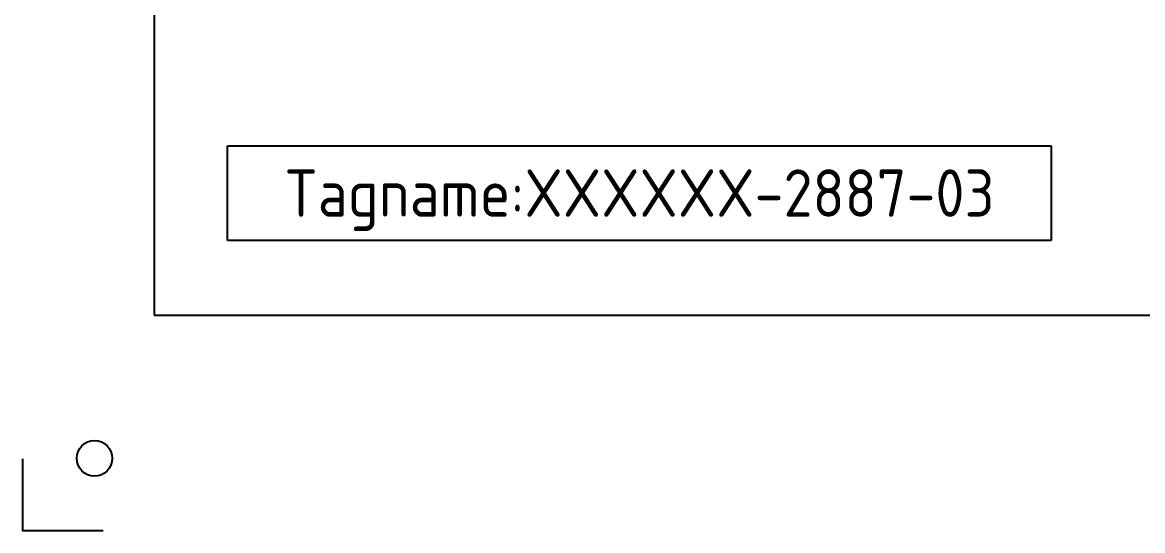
# Model space of a CAD drawing. Header units: millimetres. Extents: x -46397 to 283259, y -8690 to 23983.
# Drawn here: x 182130.3 to 182603.8, y -1882.8 to -1668.3 of the extents above; entities that cross this region are included whole.
import ezdxf

# ---------------------------------------------------------------- set-up
doc = ezdxf.new("R2010")
doc.units = ezdxf.units.MM
doc.linetypes.add('HIDDEN', pattern=[0.375, 0.25, -0.125])
doc.layers.add('Dtext', color=255, linetype='Continuous', lineweight=20)
doc.layers.add('mDƯỜNG KHUẤT', color=251, linetype='HIDDEN', lineweight=5)
doc.styles.add('Arial', font='arial.ttf')
doc.styles.add('Chu va so', font='arial.ttf')
doc.styles.add('TCVN', font='arial.ttf')

# ---------------------------------------------------------------- blocks, each defined once
blk = doc.blocks.new('*U1826')
at = {"lineweight": 25}
for points in [[(0, 0), (2725.31, 0), (2725.31, 1785.22), (0, 1785.22)], [(0, 0), (2060.6, 0), (2060.6, 1785.22), (0, 1785.22)]]:
    blk.add_lwpolyline(points, close=True, dxfattribs=at)
at = {"lineweight": 25, "elevation": -0.08}
blk.add_lwpolyline([(-61.37, -66.72), (-61.37, -100.05), (-23.84, -100.05)], dxfattribs=at)
at = {"lineweight": 25}
blk.add_circle((-27.8, -66.47, -0.08), 8.27, dxfattribs=at)
at = {"layer": 'Dtext', "ltscale": 0.1}
for tag, p, height, style in [('FOR_APPROVAL3', (2196.87, 669.7, -0.11), 14.24, 'TCVN'), ('REV_3', (2078.16, 670.53), 11.87, 'TCVN'), ('REV_2', (2078.16, 626.22), 11.87, 'TCVN'), ('FOR_APPROVAL2', (2196.87, 625.38, -0.11), 14.24, 'TCVN'), ('FOR_APPROVAL1', (2196.87, 581.07, -0.1), 14.24, 'TCVN'), ('REV_1', (2078.16, 581.9), 11.87, 'TCVN'), ('REV_0', (2078.16, 537.59), 11.87, 'TCVN'), ('NGUOI_VE', (2323.34, 536.96, -0.1), 14.24, 'TCVN'), ('NGUOI_KIEM_2', (2449.21, 536.96, -0.12), 14.24, 'TCVN'), ('NGUOI_DUYET', (2601.25, 536.96, -0.12), 14.24, 'TCVN'), ('1.1_A4', (2608.88, 27.03, -0.11), 14.24, 'Chu va so'), ('A4_A4', (2656.27, 27.03, -0.11), 14.24, 'Chu va so'), ('REV.', (2695.31, 27.03, -0.11), 14.24, 'Chu va so')]:
    blk.add_attdef(tag, p, '', height=height, dxfattribs=dict(at, style=style))
for tag, p, height, style, width in [('NGAY_REV03', (2108.24, 669.7, -0.11), 12.34, 'TCVN', 0.95), ('NGAY_REV02', (2108.24, 625.38, -0.11), 12.34, 'TCVN', 0.95), ('NGAY_REV01', (2108.24, 581.07, -0.11), 12.34, 'TCVN', 0.95), ('NGAY_REV0', (2108.24, 536.75, -0.12), 12.34, 'TCVN', 0.95), ('DWD.NO', (2107.14, 11.56, -0.11), 18.99, 'Chu va so', 0.85)]:
    blk.add_attdef(tag, p, '', height=height, dxfattribs=dict(at, style=style, width=width))
at = {"layer": 'Dtext', "lineweight": 25, "ltscale": 0.1, "style": 'Chu va so'}
for tag, p, height in [('PROJECT_CODE', (2244.4, 223.15), 28.49), ('TITLE1', (2121.03, 170.18, -0.11), 18.99), ('TITLE2', (2121.03, 125.52, -0.11), 18.99), ('TITLE3', (2121.03, 81.21, -0.11), 18.99)]:
    blk.add_attdef(tag, p, '', height=height, dxfattribs=at)

msp = doc.modelspace()

# ---------------------------------------------------------------- linework, layer by layer
at = {"layer": 'mDƯỜNG KHUẤT', "ltscale": 100}
msp.add_lwpolyline([(182186.09, -836.41), (183049.3, -836.41), (183049.3, -1791.94), (182186.09, -1791.94)], close=True, dxfattribs=at)

# ---------------------------------------------------------------- texts
at = {"insert": (182227.09, -1730.34, -0.65), "char_height": 20, "attachment_point": 1, "style": 'Arial', "bg_fill": 16, "box_fill_scale": 1.5, "bg_fill_color": 256, "bg_fill_transparency": 0}
msp.add_mtext_dynamic_manual_height_columns('\\pxqc,t26;{\\Fisocp|c0;Tagname:XXXXXX-2887-03}', width=328.0284, gutter_width=4.17, heights=[0], dxfattribs=at)

# ---------------------------------------------------------------- next in the draw order: block references
at = {"xscale": 0.9084576280678549, "yscale": 0.9084576280678549, "zscale": 0.9084576280678549}
msp.add_blockref('*U1826', (182186.09, -1791.94), dxfattribs=at)

doc.saveas('drawing.dxf')
